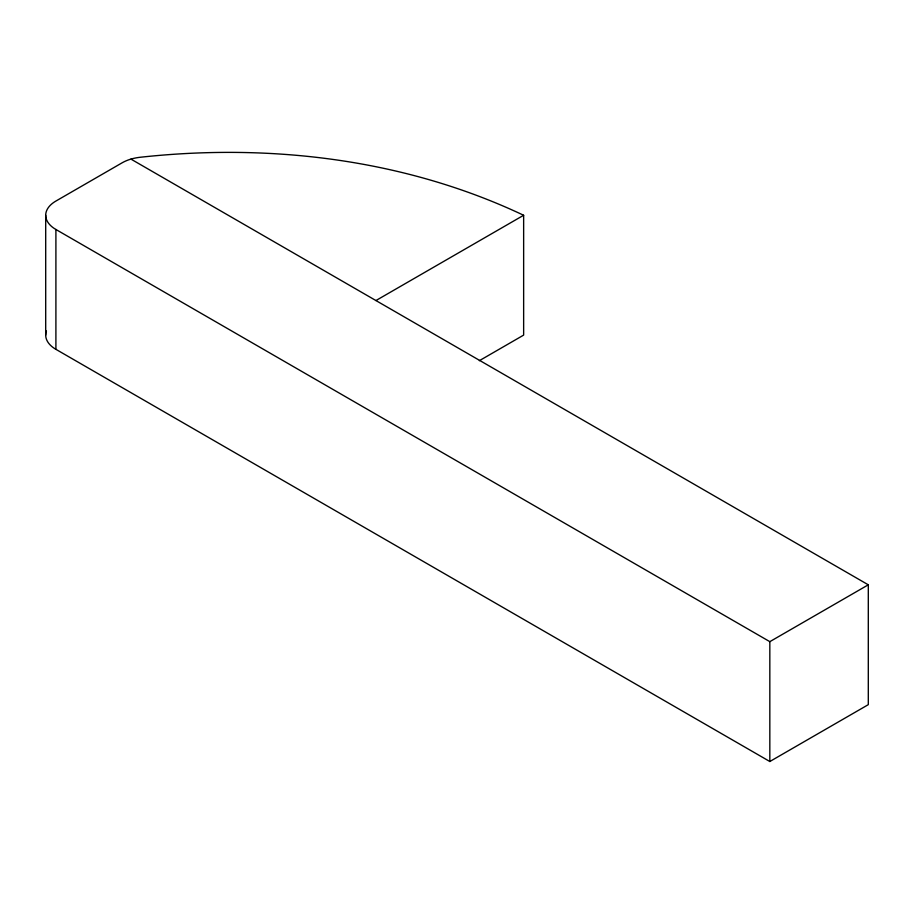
<?xml version="1.0" encoding="UTF-8"?>
<svg xmlns="http://www.w3.org/2000/svg" width="914" height="914" viewBox="0 0 914 914"><rect width="100%" height="100%" fill="white"/><g stroke="black" fill="none" stroke-linecap="round" stroke-linejoin="round"><path stroke-width="1.37" d="M45.7 335.107L45.7 215.27M375.94 300.546L523.642 215.27L523.642 335.107L479.336 360.699M523.642 215.27C404.982 159.139 270.373 143.098 140.63 157.219A34.812 20.097 0 0 0 122.179 162.783L55.903 201.057A34.812 20.097 0 0 0 55.903 229.483L769.828 641.662L868.3 584.811L868.3 704.66L769.828 761.511L55.903 349.331A34.812 20.097 0 0 1 46.443 330.994M130.942 159.105L868.3 584.811M769.828 641.662L769.828 761.511M55.903 229.483L55.903 349.331"/></g></svg>
